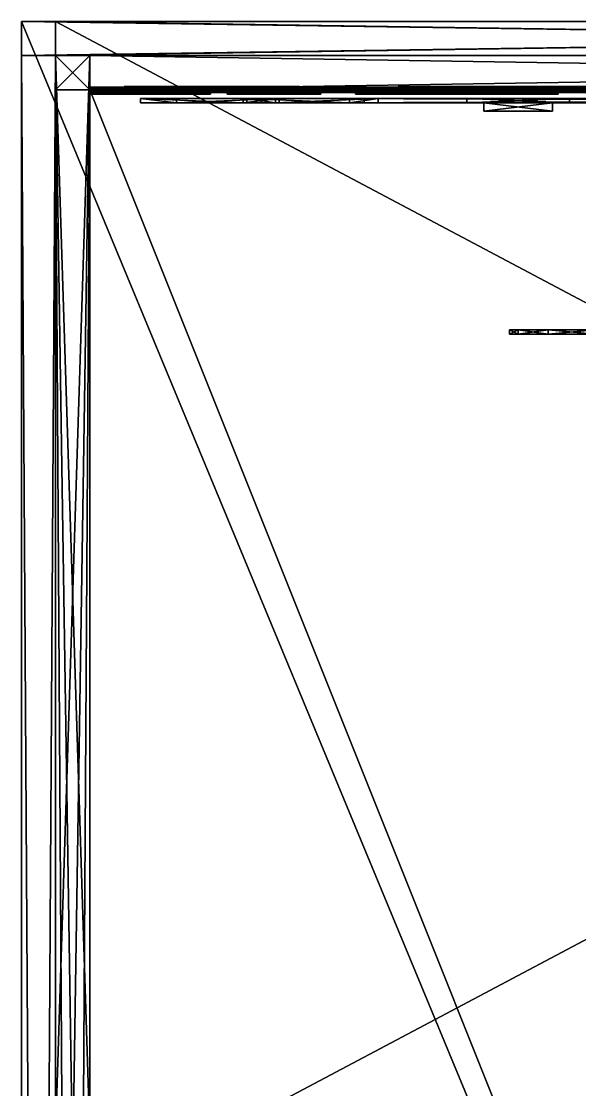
# Model space of a CAD drawing. Extents: x -648 to 272, y -784 to 528.
# Drawn here: x -272 to -141.7, y 278.6 to 528 of the extents above; entities that cross this region are included whole.
import ezdxf

# ---------------------------------------------------------------- set-up
doc = ezdxf.new("R2010")
doc.units = 0

msp = doc.modelspace()

# ---------------------------------------------------------------- meshes
at = {"layer": 'OBJECT000', "color": 50}
mesh = msp.add_polyface(dxfattribs=at)
corners = [(256, 520, 384), (256, 520, 256), (256, 512, 256), (256, 512, 384), (-256, 512, 384), (-256, 512, 256), (-256, 520, 256), (-256, 520, 384)]
mesh.append_faces([[corners[k] for k in face] for face in [(1, 3, 0), (5, 7, 4), (6, 0, 7), (2, 4, 3), (5, 1, 6), (7, 3, 4)]], dxfattribs={"vtx0": -1})
mesh.append_faces([[corners[k] for k in face] for face in [(1, 2, 3), (5, 6, 7), (6, 1, 0), (2, 5, 4), (5, 2, 1), (7, 0, 3)]], dxfattribs={"vtx2": -1})
at = {"layer": 'OBJECT001', "color": 50}
mesh = msp.add_polyface(dxfattribs=at)
corners = [(-256, -768, 376), (-256, 512, 376), (-256, 512, 384), (-256, -768, 384), (256, 512, 376), (256, -768, 376), (256, -768, 384), (256, 512, 384)]
mesh.append_faces([[corners[k] for k in face] for face in [(1, 3, 0), (5, 7, 4), (2, 6, 3), (0, 4, 1), (5, 3, 6), (1, 7, 2)]], dxfattribs={"vtx0": -1})
mesh.append_faces([[corners[k] for k in face] for face in [(1, 2, 3), (5, 6, 7), (2, 7, 6), (0, 5, 4), (5, 0, 3), (1, 4, 7)]], dxfattribs={"vtx2": -1})
at = {"layer": 'OBJECT007', "color": 50}
mesh = msp.add_polyface(dxfattribs=at)
corners = [(-256, 0), (-264, 0), (-264, 0, 8), (-256, 0, 8), (-264, 520), (-256, 520), (-256, 520, 8), (-264, 520, 8)]
mesh.append_faces([[corners[k] for k in face] for face in [(1, 3, 0), (5, 7, 4), (4, 0, 5), (2, 6, 3), (1, 7, 2), (5, 3, 6)]], dxfattribs={"vtx0": -1})
mesh.append_faces([[corners[k] for k in face] for face in [(1, 2, 3), (5, 6, 7), (4, 1, 0), (2, 7, 6), (1, 4, 7), (5, 0, 3)]], dxfattribs={"vtx2": -1})
at = {"layer": 'OBJECT026', "color": 50}
mesh = msp.add_polyface(dxfattribs=at)
corners = [(-264, 512, 256), (-264, 512, 128), (-264, 520, 128), (-264, 520, 256), (-256, 520, 256), (-256, 520, 128), (-256, 512, 128), (-256, 512, 256)]
mesh.append_faces([[corners[k] for k in face] for face in [(1, 3, 0), (5, 7, 4), (6, 0, 7), (2, 4, 3), (1, 5, 2), (3, 7, 0)]], dxfattribs={"vtx0": -1})
mesh.append_faces([[corners[k] for k in face] for face in [(1, 2, 3), (5, 6, 7), (6, 1, 0), (2, 5, 4), (1, 6, 5), (3, 4, 7)]], dxfattribs={"vtx2": -1})
at = {"layer": 'OBJECT029', "color": 50}
mesh = msp.add_polyface(dxfattribs=at)
corners = [(-272, -776, 384), (-272, -776, 128), (-272, 520, 128), (-272, 520, 384), (-264, 520, 384), (-264, 520, 128), (-264, -776, 128), (-264, -776, 384)]
mesh.append_faces([[corners[k] for k in face] for face in [(1, 3, 0), (5, 7, 4), (6, 0, 7), (2, 4, 3), (1, 5, 2), (3, 7, 0)]], dxfattribs={"vtx0": -1})
mesh.append_faces([[corners[k] for k in face] for face in [(1, 2, 3), (5, 6, 7), (6, 1, 0), (2, 5, 4), (1, 6, 5), (3, 4, 7)]], dxfattribs={"vtx2": -1})
at = {"layer": 'OBJECT030', "color": 50}
mesh = msp.add_polyface(dxfattribs=at)
corners = [(-264, 248), (-264, 248, -8), (-264, 528, -8), (-264, 528), (264, 528), (264, 528, -8), (264, 248, -8), (264, 248)]
mesh.append_faces([[corners[k] for k in face] for face in [(1, 3, 0), (5, 7, 4), (6, 0, 7), (2, 4, 3), (1, 5, 2), (3, 7, 0)]], dxfattribs={"vtx0": -1})
mesh.append_faces([[corners[k] for k in face] for face in [(1, 2, 3), (5, 6, 7), (6, 1, 0), (2, 5, 4), (1, 6, 5), (3, 4, 7)]], dxfattribs={"vtx2": -1})
at = {"layer": 'OBJECT034', "color": 50}
mesh = msp.add_polyface(dxfattribs=at)
corners = [(-264, 268, 128), (-264, 268, 8), (-264, 520, 8), (-264, 520, 128), (-256, 520, 128), (-256, 520, 8), (-256, 268, 8), (-256, 268, 128)]
mesh.append_faces([[corners[k] for k in face] for face in [(1, 3, 0), (5, 7, 4), (6, 0, 7), (2, 4, 3), (1, 5, 2), (3, 7, 0)]], dxfattribs={"vtx0": -1})
mesh.append_faces([[corners[k] for k in face] for face in [(1, 2, 3), (5, 6, 7), (6, 1, 0), (2, 5, 4), (1, 6, 5), (3, 4, 7)]], dxfattribs={"vtx2": -1})
at = {"layer": 'OBJECT036', "color": 50}
mesh = msp.add_polyface(dxfattribs=at)
corners = [(-264, 520, 256), (-264, 520), (-264, 528), (-264, 528, 256), (264, 528, 256), (264, 528), (264, 520), (264, 520, 256)]
mesh.append_faces([[corners[k] for k in face] for face in [(1, 3, 0), (5, 7, 4), (6, 0, 7), (2, 4, 3), (1, 5, 2), (3, 7, 0)]], dxfattribs={"vtx0": -1})
mesh.append_faces([[corners[k] for k in face] for face in [(1, 2, 3), (5, 6, 7), (6, 1, 0), (2, 5, 4), (1, 6, 5), (3, 4, 7)]], dxfattribs={"vtx2": -1})
at = {"layer": 'OBJECT046', "color": 50}
mesh = msp.add_polyface(dxfattribs=at)
corners = [(-272, 520, 384), (-272, 520, 256), (-272, 528, 256), (-272, 528, 384), (272, 528, 384), (272, 528, 256), (272, 520, 256), (272, 520, 384)]
mesh.append_faces([[corners[k] for k in face] for face in [(1, 3, 0), (5, 7, 4), (6, 0, 7), (2, 4, 3), (1, 5, 2), (3, 7, 0)]], dxfattribs={"vtx0": -1})
mesh.append_faces([[corners[k] for k in face] for face in [(1, 2, 3), (5, 6, 7), (6, 1, 0), (2, 5, 4), (1, 6, 5), (3, 4, 7)]], dxfattribs={"vtx2": -1})
at = {"layer": 'OBJECT048', "color": 50}
mesh = msp.add_polyface(dxfattribs=at)
corners = [(-272, 528, 384), (-272, -784, 384), (272, -784, 384), (272, 528, 384), (-272, -784, 392), (-272, 528, 392), (272, 528, 392), (272, -784, 392)]
mesh.append_faces([[corners[k] for k in face] for face in [(1, 3, 0), (5, 7, 4), (0, 4, 1), (2, 6, 3), (1, 7, 2), (3, 5, 0)]], dxfattribs={"vtx0": -1})
mesh.append_faces([[corners[k] for k in face] for face in [(1, 2, 3), (5, 6, 7), (0, 5, 4), (2, 7, 6), (1, 4, 7), (3, 6, 5)]], dxfattribs={"vtx2": -1})
at = {"layer": 'OBJECT050', "color": 50}
mesh = msp.add_polyface(dxfattribs=at)
corners = [(-264, -768, 384), (-264, -768, 128), (-264, 512, 128), (-264, 512, 384), (-256, 512, 384), (-256, 512, 128), (-256, -768, 128), (-256, -768, 384)]
mesh.append_faces([[corners[k] for k in face] for face in [(1, 3, 0), (5, 7, 4), (6, 0, 7), (2, 4, 3), (1, 5, 2), (3, 7, 0)]], dxfattribs={"vtx0": -1})
mesh.append_faces([[corners[k] for k in face] for face in [(1, 2, 3), (5, 6, 7), (6, 1, 0), (2, 5, 4), (1, 6, 5), (3, 4, 7)]], dxfattribs={"vtx2": -1})
at = {"layer": 'OBJECT141', "color": 50}
mesh = msp.add_polyface(dxfattribs=at)
corners = [(-126.015419, 455, 64), (-114, 455, 62), (-103.031265, 455, 55.03878), (-96, 455, 43.953159), (-94, 455, 32), (-96, 455, 20), (-103, 455, 9), (-114, 455, 2), (-126, 455), (-138, 455, 2), (-149, 455, 9), (-156, 455, 20), (-158, 455, 32), (-156, 455, 44), (-149, 455, 55), (-138, 455, 62), (-138, 456, 2), (-126, 456), (-114, 456, 2), (-103, 456, 9), (-96, 456, 20), (-94, 456, 32), (-96, 456, 44), (-103, 456, 55.023438), (-114, 456, 62), (-126, 456, 64), (-138, 456, 62), (-149, 456, 55), (-156, 456, 44), (-158, 456, 32), (-156, 456, 20), (-149, 456, 9)]
mesh.append_faces([[corners[k] for k in face] for face in [(1, 15, 0), (17, 31, 16), (0, 24, 1), (1, 23, 2), (22, 2, 23), (21, 3, 22), (20, 4, 21), (19, 5, 20), (18, 6, 19), (17, 7, 18), (16, 8, 17), (31, 9, 16), (10, 30, 11), (11, 29, 12), (13, 27, 14), (12, 28, 13), (14, 26, 15), (15, 25, 0)]], dxfattribs={"vtx0": -1})
mesh.append_faces([[corners[k] for k in face] for face in [(1, 3, 4), (1, 4, 5), (1, 5, 6), (1, 6, 7), (1, 7, 8), (1, 8, 9), (1, 9, 10), (1, 10, 11), (1, 11, 12), (1, 12, 13), (1, 13, 14), (1, 14, 15), (17, 19, 20), (17, 20, 21), (17, 21, 22), (17, 22, 23), (17, 23, 24), (17, 24, 25), (17, 25, 26), (17, 26, 27), (17, 27, 28), (17, 28, 29), (17, 29, 30), (17, 30, 31)]], dxfattribs={"vtx0": -1, "vtx2": -1})
mesh.append_faces([[corners[k] for k in face] for face in [(1, 2, 3), (17, 18, 19), (0, 25, 24), (1, 24, 23), (22, 3, 2), (21, 4, 3), (20, 5, 4), (19, 6, 5), (18, 7, 6), (17, 8, 7), (16, 9, 8), (31, 10, 9), (10, 31, 30), (11, 30, 29), (13, 28, 27), (12, 29, 28), (14, 27, 26), (15, 26, 25)]], dxfattribs={"vtx2": -1})
at = {"layer": 'OBJECT312', "color": 50}
mesh = msp.add_polyface(dxfattribs=at)
corners = [(216, 509, 200), (-192, 509, 200), (-192, 509, 224), (216, 509, 224), (-192, 510, 200), (216, 510, 200), (216, 510, 224), (-192, 510, 224)]
mesh.append_faces([[corners[k] for k in face] for face in [(1, 3, 0), (5, 7, 4), (4, 0, 5), (2, 6, 3), (1, 7, 2), (5, 3, 6)]], dxfattribs={"vtx0": -1})
mesh.append_faces([[corners[k] for k in face] for face in [(1, 2, 3), (5, 6, 7), (4, 1, 0), (2, 7, 6), (1, 4, 7), (5, 0, 3)]], dxfattribs={"vtx2": -1})
at = {"layer": 'OBJECT313', "color": 50}
mesh = msp.add_polyface(dxfattribs=at)
corners = [(-219.343262, 509, 223.523438), (-212.642212, 509, 31.640625), (-212.64209, 510, 31.644531), (-219.342926, 510, 223.522995), (-195.35791, 510, 224.359375), (-188.656982, 510, 32.480469), (-188.657104, 509, 32.484375), (-195.357864, 509, 224.360001)]
mesh.append_faces([[corners[k] for k in face] for face in [(1, 3, 0), (5, 7, 4), (6, 0, 7), (2, 4, 3), (1, 5, 2), (3, 7, 0)]], dxfattribs={"vtx0": -1})
mesh.append_faces([[corners[k] for k in face] for face in [(1, 2, 3), (5, 6, 7), (6, 1, 0), (2, 5, 4), (1, 6, 5), (3, 4, 7)]], dxfattribs={"vtx2": -1})
at = {"layer": 'OBJECT314', "color": 50}
mesh = msp.add_polyface(dxfattribs=at)
corners = [(-192, 509, 56), (-192, 509, 32), (-192, 510, 32), (-192, 510, 56), (216, 510, 56), (216, 510, 32), (216, 509, 32), (216, 509, 56)]
mesh.append_faces([[corners[k] for k in face] for face in [(1, 3, 0), (5, 7, 4), (6, 0, 7), (2, 4, 3), (1, 5, 2), (3, 7, 0)]], dxfattribs={"vtx0": -1})
mesh.append_faces([[corners[k] for k in face] for face in [(1, 2, 3), (5, 6, 7), (6, 1, 0), (2, 5, 4), (1, 6, 5), (3, 4, 7)]], dxfattribs={"vtx2": -1})
at = {"layer": 'OBJECT316', "color": 50}
mesh = msp.add_polyface(dxfattribs=at)
corners = [(-216, 509, 248), (-216, 509, 224), (-216, 510, 224), (-216, 510, 248), (216, 510, 248), (216, 510, 224), (216, 509, 224), (216, 509, 248)]
mesh.append_faces([[corners[k] for k in face] for face in [(1, 3, 0), (5, 7, 4), (6, 0, 7), (2, 4, 3), (1, 5, 2), (3, 7, 0)]], dxfattribs={"vtx0": -1})
mesh.append_faces([[corners[k] for k in face] for face in [(1, 2, 3), (5, 6, 7), (6, 1, 0), (2, 5, 4), (1, 6, 5), (3, 4, 7)]], dxfattribs={"vtx2": -1})
at = {"layer": 'OBJECT318', "color": 50}
mesh = msp.add_polyface(dxfattribs=at)
corners = [(-216, 509, 32), (-216, 509, 8), (-216, 510, 8), (-216, 510, 32), (216, 510, 32), (216, 510, 8), (216, 509, 8), (216, 509, 32)]
mesh.append_faces([[corners[k] for k in face] for face in [(1, 3, 0), (5, 7, 4), (6, 0, 7), (2, 4, 3), (1, 5, 2), (3, 7, 0)]], dxfattribs={"vtx0": -1})
mesh.append_faces([[corners[k] for k in face] for face in [(1, 2, 3), (5, 6, 7), (6, 1, 0), (2, 5, 4), (1, 6, 5), (3, 4, 7)]], dxfattribs={"vtx2": -1})
at = {"layer": 'OBJECT319', "color": 50}
mesh = msp.add_polyface(dxfattribs=at)
corners = [(-244.180908, 509, 247.507813), (-235.804932, 509, 7.65625), (-235.804932, 510, 7.65625), (-244.180878, 510, 247.507996), (-220.195068, 510, 248.347656), (-211.819092, 510, 8.492188), (-211.81897, 509, 8.492188), (-220.194962, 509, 248.345993)]
mesh.append_faces([[corners[k] for k in face] for face in [(1, 3, 0), (5, 7, 4), (6, 0, 7), (2, 4, 3), (1, 5, 2), (3, 7, 0)]], dxfattribs={"vtx0": -1})
mesh.append_faces([[corners[k] for k in face] for face in [(1, 2, 3), (5, 6, 7), (6, 1, 0), (2, 5, 4), (1, 6, 5), (3, 4, 7)]], dxfattribs={"vtx2": -1})
at = {"layer": 'OBJECT541', "color": 50}
mesh = msp.add_polyface(dxfattribs=at)
corners = [(-256, 512.398438, 116), (-256, 511.398438, 116), (-16, 511.402344, 116), (-16, 512.400024, 116), (-256, 511.402344, 140), (-256, 512.400024, 140), (-16, 512.398438, 140), (-16, 511.398438, 140)]
mesh.append_faces([[corners[k] for k in face] for face in [(1, 3, 0), (5, 7, 4), (0, 4, 1), (2, 6, 3), (1, 7, 2), (3, 5, 0)]], dxfattribs={"vtx0": -1})
mesh.append_faces([[corners[k] for k in face] for face in [(1, 2, 3), (5, 6, 7), (0, 5, 4), (2, 7, 6), (1, 4, 7), (3, 6, 5)]], dxfattribs={"vtx2": -1})
at = {"layer": 'OBJECT544', "color": 50}
mesh = msp.add_polyface(dxfattribs=at)
corners = [(-232, 511, 116), (-256, 511, 116), (-256, 511, 140), (-232, 511, 140), (-256, 512, 116), (-232, 512, 116), (-232, 512, 140), (-256, 512, 140)]
mesh.append_faces([[corners[k] for k in face] for face in [(1, 3, 0), (5, 7, 4), (4, 0, 5), (2, 6, 3), (1, 7, 2), (5, 3, 6)]], dxfattribs={"vtx0": -1})
mesh.append_faces([[corners[k] for k in face] for face in [(1, 2, 3), (5, 6, 7), (4, 1, 0), (2, 7, 6), (1, 4, 7), (5, 0, 3)]], dxfattribs={"vtx2": -1})
at = {"layer": 'OBJECT545', "color": 50}
mesh = msp.add_polyface(dxfattribs=at)
corners = [(-194, 511, 140), (-194, 511, 116), (-194, 512, 116), (-194, 512, 140), (-170, 512, 140), (-170, 512, 116), (-170, 511, 116), (-170, 511, 140)]
mesh.append_faces([[corners[k] for k in face] for face in [(1, 3, 0), (5, 7, 4), (6, 0, 7), (2, 4, 3), (1, 5, 2), (3, 7, 0)]], dxfattribs={"vtx0": -1})
mesh.append_faces([[corners[k] for k in face] for face in [(1, 2, 3), (5, 6, 7), (6, 1, 0), (2, 5, 4), (1, 6, 5), (3, 4, 7)]], dxfattribs={"vtx2": -1})
at = {"layer": 'OBJECT560', "color": 50}
mesh = msp.add_polyface(dxfattribs=at)
corners = [(-16, 511.600006, 132.617188), (-229.707031, 511.600006, 256), (-213.706009, 511.600006, 256), (-16, 511.600006, 141.857574), (-16, 512.599976, 141.857422), (-213.707031, 512.599976, 256), (-229.707031, 512.599976, 256), (-16, 512.599976, 132.615662)]
mesh.append_faces([[corners[k] for k in face] for face in [(1, 3, 0), (5, 7, 4), (1, 5, 2), (6, 0, 7), (2, 4, 3), (7, 3, 4)]], dxfattribs={"vtx0": -1})
mesh.append_faces([[corners[k] for k in face] for face in [(1, 2, 3), (5, 6, 7), (1, 6, 5), (6, 1, 0), (2, 5, 4), (7, 0, 3)]], dxfattribs={"vtx2": -1})
at = {"layer": 'OBJECT561', "color": 50}
mesh = msp.add_polyface(dxfattribs=at)
corners = [(-256, 511.603516, 200.734375), (-256, 511.603516, 192.457031), (-256, 512.600769, 192.453125), (-256, 512.600769, 200.731995), (-16, 512.600769, 136.429688), (-16, 512.600769, 128.148438), (-16, 511.603516, 128.144531), (-16, 511.603516, 136.428986)]
mesh.append_faces([[corners[k] for k in face] for face in [(1, 3, 0), (5, 7, 4), (6, 0, 7), (2, 4, 3), (1, 5, 2), (3, 7, 0)]], dxfattribs={"vtx0": -1})
mesh.append_faces([[corners[k] for k in face] for face in [(1, 2, 3), (5, 6, 7), (6, 1, 0), (2, 5, 4), (1, 6, 5), (3, 4, 7)]], dxfattribs={"vtx2": -1})
at = {"layer": 'OBJECT562', "color": 50}
mesh = msp.add_polyface(dxfattribs=at)
corners = [(-16, 512.600769, 123.382813), (-16, 512.600769, 114.144531), (-16, 511.603516, 114.14183), (-16, 511.603516, 123.380119), (-213.695007, 511.600006), (-229.698013, 511.600006), (-229.703125, 512.599976), (-213.695313, 512.599976)]
mesh.append_faces([[corners[k] for k in face] for face in [(1, 3, 0), (2, 5, 3), (7, 0, 6), (4, 6, 5), (2, 7, 4), (0, 5, 6)]], dxfattribs={"vtx0": -1})
mesh.append_faces([[corners[k] for k in face] for face in [(1, 2, 3), (2, 4, 5), (7, 1, 0), (4, 7, 6), (2, 1, 7), (0, 3, 5)]], dxfattribs={"vtx2": -1})
at = {"layer": 'OBJECT563', "color": 50}
mesh = msp.add_polyface(dxfattribs=at)
corners = [(-256, 512.600098, 55.268948), (-256, 511.600098, 55.265049), (-16, 511.597656, 119.570877), (-16, 512.599976, 119.574783), (-256, 511.601563, 63.546875), (-256, 512.599976, 63.546875), (-16, 512.600098, 127.853477), (-16, 511.600098, 127.853477)]
mesh.append_faces([[corners[k] for k in face] for face in [(1, 3, 0), (5, 7, 4), (0, 4, 1), (2, 6, 3), (1, 7, 2), (3, 5, 0)]], dxfattribs={"vtx0": -1})
mesh.append_faces([[corners[k] for k in face] for face in [(1, 2, 3), (5, 6, 7), (0, 5, 4), (2, 7, 6), (1, 4, 7), (3, 6, 5)]], dxfattribs={"vtx2": -1})
at = {"layer": 'OBJECT604', "color": 50}
mesh = msp.add_polyface(dxfattribs=at)
corners = [(-160.544861, 512, 229.930252), (-160.546661, 511, 229.93013), (-168.544815, 511, 216.075928), (-168.543884, 512, 216.074539), (-154.68631, 512, 208.075333), (-154.685944, 511, 208.075974), (-146.69014, 511, 221.926407), (-146.689636, 512, 221.927277)]
mesh.append_faces([[corners[k] for k in face] for face in [(1, 3, 0), (5, 7, 4), (0, 6, 1), (2, 4, 3), (5, 1, 6), (3, 7, 0)]], dxfattribs={"vtx0": -1})
mesh.append_faces([[corners[k] for k in face] for face in [(1, 2, 3), (5, 6, 7), (0, 7, 6), (2, 5, 4), (5, 2, 1), (3, 4, 7)]], dxfattribs={"vtx2": -1})
at = {"layer": 'OBJECT606', "color": 50}
mesh = msp.add_polyface(dxfattribs=at)
corners = [(-166, 511, 180.753906), (-170.139053, 511, 165.308487), (-185.595703, 511, 169.449219), (-181.458008, 511, 184.894531), (-181.457031, 512, 184.894531), (-185.595139, 512, 169.448303), (-170.142578, 512, 165.3125), (-166, 512, 180.753906)]
mesh.append_faces([[corners[k] for k in face] for face in [(1, 3, 0), (5, 7, 4), (2, 4, 3), (6, 0, 7), (3, 7, 0), (5, 1, 6)]], dxfattribs={"vtx0": -1})
mesh.append_faces([[corners[k] for k in face] for face in [(1, 2, 3), (5, 6, 7), (2, 5, 4), (6, 1, 0), (3, 4, 7), (5, 2, 1)]], dxfattribs={"vtx2": -1})
at = {"layer": 'OBJECT609', "color": 50}
mesh = msp.add_polyface(dxfattribs=at)
corners = [(-170.147461, 511, 90.691406), (-166, 511, 75.238281), (-181.456055, 511, 71.097656), (-185.596603, 511, 86.553024), (-166, 512, 75.238281), (-170.146408, 512, 90.692993), (-185.597656, 512, 86.554688), (-181.456055, 512, 71.09375)]
mesh.append_faces([[corners[k] for k in face] for face in [(1, 3, 0), (5, 7, 4), (4, 0, 5), (2, 6, 3), (7, 1, 4), (3, 5, 0)]], dxfattribs={"vtx0": -1})
mesh.append_faces([[corners[k] for k in face] for face in [(1, 2, 3), (5, 6, 7), (4, 1, 0), (2, 7, 6), (7, 2, 1), (3, 6, 5)]], dxfattribs={"vtx2": -1})
at = {"layer": 'OBJECT611', "color": 50}
mesh = msp.add_polyface(dxfattribs=at)
corners = [(-154.695313, 511, 47.931641), (-168.545609, 511, 39.934662), (-168.546875, 512, 39.933594), (-154.691406, 512, 47.933594), (-160.541016, 511, 26.070313), (-146.695251, 511, 34.067574), (-146.695313, 512, 34.070313), (-160.546417, 512, 26.072762)]
mesh.append_faces([[corners[k] for k in face] for face in [(1, 3, 0), (1, 5, 4), (3, 7, 6), (0, 6, 5), (2, 4, 7), (7, 5, 6)]], dxfattribs={"vtx0": -1})
mesh.append_faces([[corners[k] for k in face] for face in [(1, 2, 3), (1, 0, 5), (3, 2, 7), (0, 3, 6), (2, 1, 4), (7, 4, 5)]], dxfattribs={"vtx2": -1})
at = {"layer": 'OBJECT613', "color": 50}
mesh = msp.add_polyface(dxfattribs=at)
corners = [(-202.11412, 512, 2.07455), (-202.1138, 511, 2.074085), (-210.112091, 511, 15.930536), (-210.111816, 512, 15.929967), (-215.967422, 511, -5.92901), (-215.968094, 512, -5.928745), (-223.969391, 512, 7.927795), (-223.969315, 511, 7.928564)]
mesh.append_faces([[corners[k] for k in face] for face in [(1, 3, 0), (5, 7, 4), (4, 0, 5), (2, 6, 3), (1, 7, 2), (5, 3, 6)]], dxfattribs={"vtx0": -1})
mesh.append_faces([[corners[k] for k in face] for face in [(1, 2, 3), (5, 6, 7), (4, 1, 0), (2, 7, 6), (1, 4, 7), (5, 0, 3)]], dxfattribs={"vtx2": -1})
at = {"layer": 'OBJECT615', "color": 50}
mesh = msp.add_polyface(dxfattribs=at)
corners = [(-231.961914, 511, 74.132813), (-227.819336, 511, 58.667969), (-243.273438, 511, 54.527344), (-247.413055, 511, 70), (-247.414063, 512, 69.988281), (-243.274414, 512, 54.527344), (-227.814453, 512, 58.667969), (-231.95726, 512, 74.131897)]
mesh.append_faces([[corners[k] for k in face] for face in [(1, 3, 0), (5, 7, 4), (6, 0, 7), (2, 4, 3), (5, 1, 6), (3, 7, 0)]], dxfattribs={"vtx0": -1})
mesh.append_faces([[corners[k] for k in face] for face in [(1, 2, 3), (5, 6, 7), (6, 1, 0), (2, 5, 4), (5, 2, 1), (3, 4, 7)]], dxfattribs={"vtx2": -1})
at = {"layer": 'OBJECT616', "color": 50}
mesh = msp.add_polyface(dxfattribs=at)
corners = [(-247.415955, 511, 186.014511), (-247.416962, 512, 186.014786), (-243.275482, 512, 201.462677), (-243.274506, 511, 201.462341), (-231.959961, 512, 181.871246), (-231.959961, 511, 181.871246), (-227.820969, 511, 197.321518), (-227.820953, 512, 197.321579)]
mesh.append_faces([[corners[k] for k in face] for face in [(1, 3, 0), (5, 7, 4), (2, 6, 3), (0, 4, 1), (5, 3, 6), (1, 7, 2)]], dxfattribs={"vtx0": -1})
mesh.append_faces([[corners[k] for k in face] for face in [(1, 2, 3), (5, 6, 7), (2, 7, 6), (0, 5, 4), (5, 0, 3), (1, 4, 7)]], dxfattribs={"vtx2": -1})
at = {"layer": 'OBJECT618', "color": 50}
mesh = msp.add_polyface(dxfattribs=at)
corners = [(-202.115234, 511, 253.925781), (-210.113281, 511, 240.073166), (-223.96875, 511, 248.070313), (-215.964844, 511, 261.933594), (-215.966797, 512, 261.929688), (-223.968292, 512, 248.071304), (-210.113281, 512, 240.074219), (-202.113281, 512, 253.929688)]
mesh.append_faces([[corners[k] for k in face] for face in [(1, 3, 0), (5, 7, 4), (2, 4, 3), (6, 0, 7), (3, 7, 0), (5, 1, 6)]], dxfattribs={"vtx0": -1})
mesh.append_faces([[corners[k] for k in face] for face in [(1, 2, 3), (5, 6, 7), (2, 5, 4), (6, 1, 0), (3, 4, 7), (5, 2, 1)]], dxfattribs={"vtx2": -1})
at = {"layer": 'OBJECT679', "color": 50}
mesh = msp.add_polyface(dxfattribs=at)
corners = [(-131.641022, 511.799927, 256), (-128, 511.799927, 256), (-127, 511.799927, 255), (-150, 511.799927, 228), (-153, 511.799927, 230), (-150, 512.799988, 228), (-127, 512.799988, 255), (-128, 512.799988, 256), (-131.641022, 512.799988, 256), (-153, 512.799988, 230)]
mesh.append_faces([[corners[k] for k in face] for face in [(1, 4, 0), (6, 9, 5), (0, 7, 1), (5, 2, 6), (9, 3, 5), (6, 1, 7), (4, 8, 0)]], dxfattribs={"vtx0": -1})
mesh.append_faces([[corners[k] for k in face] for face in [(1, 3, 4), (6, 8, 9)]], dxfattribs={"vtx0": -1, "vtx2": -1})
mesh.append_faces([[corners[k] for k in face] for face in [(1, 2, 3), (6, 7, 8), (0, 8, 7), (5, 3, 2), (9, 4, 3), (6, 2, 1), (4, 9, 8)]], dxfattribs={"vtx2": -1})
at = {"layer": 'OBJECT680', "color": 50}
mesh = msp.add_polyface(dxfattribs=at)
corners = [(-153, 511.800781, 230), (-153, 512.799988, 230), (-150, 512.800049, 228), (-150, 511.800049, 228), (-170, 512.800049, 198), (-170, 511.800049, 198), (-166, 511.800781, 197), (-166, 512.799988, 197)]
mesh.append_faces([[corners[k] for k in face] for face in [(1, 3, 0), (1, 5, 4), (3, 7, 6), (0, 6, 5), (2, 4, 7), (5, 7, 4)]], dxfattribs={"vtx0": -1})
mesh.append_faces([[corners[k] for k in face] for face in [(1, 2, 3), (1, 0, 5), (3, 2, 7), (0, 3, 6), (2, 1, 4), (5, 6, 7)]], dxfattribs={"vtx2": -1})
at = {"layer": 'OBJECT681', "color": 50}
mesh = msp.add_polyface(dxfattribs=at)
corners = [(-177, 511.799988, 163), (-180, 511.799988, 164), (-170, 511.799988, 198), (-166, 511.799988, 197), (-180, 512.799988, 164), (-177, 512.799988, 163), (-166, 512.799988, 197), (-170, 512.799988, 198)]
mesh.append_faces([[corners[k] for k in face] for face in [(1, 3, 0), (5, 7, 4), (4, 0, 5), (2, 6, 3), (1, 7, 2), (5, 3, 6)]], dxfattribs={"vtx0": -1})
mesh.append_faces([[corners[k] for k in face] for face in [(1, 2, 3), (5, 6, 7), (4, 1, 0), (2, 7, 6), (1, 4, 7), (5, 0, 3)]], dxfattribs={"vtx2": -1})
at = {"layer": 'OBJECT682', "color": 50}
mesh = msp.add_polyface(dxfattribs=at)
corners = [(-180, 511.799988, 128), (-183.988281, 511.799988, 128), (-179.98941, 511.799988, 164), (-177, 511.799988, 163), (-180, 512.799988, 164), (-184, 512.799988, 128), (-180, 512.799988, 128), (-177, 512.799988, 163)]
mesh.append_faces([[corners[k] for k in face] for face in [(1, 3, 0), (5, 7, 4), (5, 0, 6), (1, 4, 2), (2, 7, 3), (6, 3, 7)]], dxfattribs={"vtx0": -1})
mesh.append_faces([[corners[k] for k in face] for face in [(1, 2, 3), (5, 6, 7), (5, 1, 0), (1, 5, 4), (2, 4, 7), (6, 0, 3)]], dxfattribs={"vtx2": -1})
at = {"layer": 'OBJECT683', "color": 50}
mesh = msp.add_polyface(dxfattribs=at)
corners = [(-184, 511.799988, 128), (-180, 511.799988, 128), (-177, 511.799988, 93), (-180, 511.799988, 92), (-180, 512.799988, 92), (-177, 512.799988, 93), (-180, 512.799988, 128), (-184, 512.799988, 128)]
mesh.append_faces([[corners[k] for k in face] for face in [(1, 3, 0), (5, 7, 4), (0, 6, 1), (4, 2, 5), (5, 1, 6), (3, 7, 0)]], dxfattribs={"vtx0": -1})
mesh.append_faces([[corners[k] for k in face] for face in [(1, 2, 3), (5, 6, 7), (0, 7, 6), (4, 3, 2), (5, 2, 1), (3, 4, 7)]], dxfattribs={"vtx2": -1})
at = {"layer": 'OBJECT684', "color": 50}
mesh = msp.add_polyface(dxfattribs=at)
corners = [(-166, 511.799988, 59), (-170, 511.799988, 58), (-180, 511.799988, 92), (-177, 511.799988, 93), (-170, 512.799988, 58), (-166, 512.799988, 59), (-177, 512.799988, 93), (-180, 512.799988, 92)]
mesh.append_faces([[corners[k] for k in face] for face in [(1, 3, 0), (5, 7, 4), (4, 0, 5), (2, 6, 3), (1, 7, 2), (5, 3, 6)]], dxfattribs={"vtx0": -1})
mesh.append_faces([[corners[k] for k in face] for face in [(1, 2, 3), (5, 6, 7), (4, 1, 0), (2, 7, 6), (1, 4, 7), (5, 0, 3)]], dxfattribs={"vtx2": -1})
at = {"layer": 'OBJECT685', "color": 50}
mesh = msp.add_polyface(dxfattribs=at)
corners = [(-153, 512.800781, 26), (-153, 511.800781, 26), (-150, 511.800049, 28), (-150, 512.799988, 28), (-170, 511.800049, 58), (-170, 512.799988, 58), (-166, 512.800781, 59), (-166, 511.800781, 59)]
mesh.append_faces([[corners[k] for k in face] for face in [(1, 3, 0), (5, 7, 4), (0, 4, 1), (2, 6, 3), (1, 7, 2), (3, 5, 0)]], dxfattribs={"vtx0": -1})
mesh.append_faces([[corners[k] for k in face] for face in [(1, 2, 3), (5, 6, 7), (0, 5, 4), (2, 7, 6), (1, 4, 7), (3, 6, 5)]], dxfattribs={"vtx2": -1})
at = {"layer": 'OBJECT686', "color": 50}
mesh = msp.add_polyface(dxfattribs=at)
corners = [(-127, 511.799988, 1), (-128, 511.799988), (-131.636719, 511.799988), (-153, 511.799988, 26), (-150, 511.799988, 28), (-153, 512.799988, 26), (-131.644531, 512.799988), (-128, 512.799988), (-127, 512.799988, 1), (-150, 512.799988, 28)]
mesh.append_faces([[corners[k] for k in face] for face in [(1, 4, 0), (6, 9, 5), (6, 1, 7), (2, 5, 3), (7, 0, 8), (3, 9, 4), (8, 4, 9)]], dxfattribs={"vtx0": -1})
mesh.append_faces([[corners[k] for k in face] for face in [(1, 3, 4), (6, 8, 9)]], dxfattribs={"vtx0": -1, "vtx2": -1})
mesh.append_faces([[corners[k] for k in face] for face in [(1, 2, 3), (6, 7, 8), (6, 2, 1), (2, 6, 5), (7, 1, 0), (3, 5, 9), (8, 0, 4)]], dxfattribs={"vtx2": -1})
at = {"layer": 'OBJECT696', "color": 50}
mesh = msp.add_polyface(dxfattribs=at)
corners = [(-211.355286, 511.800049, 256), (-211.357285, 512.799988, 256), (-207.089996, 512.800781, 256), (-207.089996, 511.800781, 256), (-229, 511.800049, 223), (-229, 512.799988, 223), (-225, 511.800049, 221), (-225, 512.799988, 221)]
mesh.append_faces([[corners[k] for k in face] for face in [(1, 3, 0), (5, 0, 4), (4, 7, 5), (6, 2, 7), (4, 3, 6), (1, 7, 2)]], dxfattribs={"vtx0": -1})
mesh.append_faces([[corners[k] for k in face] for face in [(1, 2, 3), (5, 1, 0), (4, 6, 7), (6, 3, 2), (4, 0, 3), (1, 5, 7)]], dxfattribs={"vtx2": -1})
at = {"layer": 'OBJECT697', "color": 50}
mesh = msp.add_polyface(dxfattribs=at)
corners = [(-239, 511.799988, 176), (-243, 511.799988, 176), (-229, 511.799988, 223), (-225, 511.799988, 221), (-229, 512.799866, 223), (-243, 512.799866, 176), (-239, 512.799866, 176), (-225, 512.799866, 221)]
mesh.append_faces([[corners[k] for k in face] for face in [(1, 3, 0), (5, 7, 4), (5, 0, 6), (1, 4, 2), (2, 7, 3), (6, 3, 7)]], dxfattribs={"vtx0": -1})
mesh.append_faces([[corners[k] for k in face] for face in [(1, 2, 3), (5, 6, 7), (5, 1, 0), (1, 5, 4), (2, 4, 7), (6, 0, 3)]], dxfattribs={"vtx2": -1})
at = {"layer": 'OBJECT698', "color": 50}
mesh = msp.add_polyface(dxfattribs=at)
corners = [(-244, 511.799988, 128), (-248, 511.799988, 128), (-243, 511.799988, 176), (-239, 511.799988, 176), (-248, 512.799988, 128), (-244, 512.799988, 128), (-239, 512.799988, 176), (-243, 512.799988, 176)]
mesh.append_faces([[corners[k] for k in face] for face in [(1, 3, 0), (5, 7, 4), (4, 0, 5), (2, 6, 3), (1, 7, 2), (5, 3, 6)]], dxfattribs={"vtx0": -1})
mesh.append_faces([[corners[k] for k in face] for face in [(1, 2, 3), (5, 6, 7), (4, 1, 0), (2, 7, 6), (1, 4, 7), (5, 0, 3)]], dxfattribs={"vtx2": -1})
at = {"layer": 'OBJECT699', "color": 50}
mesh = msp.add_polyface(dxfattribs=at)
corners = [(-239, 511.799988, 80), (-243, 511.799988, 80), (-248, 511.799988, 128), (-244, 511.799988, 128), (-243, 512.799988, 80), (-239, 512.799988, 80), (-244, 512.799988, 128), (-248, 512.799988, 128)]
mesh.append_faces([[corners[k] for k in face] for face in [(1, 3, 0), (5, 7, 4), (4, 0, 5), (2, 6, 3), (1, 7, 2), (5, 3, 6)]], dxfattribs={"vtx0": -1})
mesh.append_faces([[corners[k] for k in face] for face in [(1, 2, 3), (5, 6, 7), (4, 1, 0), (2, 7, 6), (1, 4, 7), (5, 0, 3)]], dxfattribs={"vtx2": -1})
at = {"layer": 'OBJECT700', "color": 50}
mesh = msp.add_polyface(dxfattribs=at)
corners = [(-243, 511.799988, 80), (-239, 511.799988, 80), (-225, 511.799988, 35), (-229, 511.799988, 33), (-229, 512.799988, 33), (-225, 512.799988, 35), (-239, 512.799988, 80), (-243, 512.799988, 80)]
mesh.append_faces([[corners[k] for k in face] for face in [(1, 3, 0), (5, 7, 4), (0, 6, 1), (4, 2, 5), (5, 1, 6), (3, 7, 0)]], dxfattribs={"vtx0": -1})
mesh.append_faces([[corners[k] for k in face] for face in [(1, 2, 3), (5, 6, 7), (0, 7, 6), (4, 3, 2), (5, 2, 1), (3, 4, 7)]], dxfattribs={"vtx2": -1})
at = {"layer": 'OBJECT701', "color": 50}
mesh = msp.add_polyface(dxfattribs=at)
corners = [(-229, 512.800781, 33), (-225, 512.800781, 35), (-225, 511.800781, 35), (-229, 511.800781, 33), (-207.095703, 511.796875), (-207.09407, 512.799988), (-211.348892, 511.799988), (-211.350006, 512.799988)]
mesh.append_faces([[corners[k] for k in face] for face in [(1, 3, 0), (2, 5, 4), (2, 6, 3), (1, 7, 5), (4, 7, 6), (3, 7, 0)]], dxfattribs={"vtx0": -1})
mesh.append_faces([[corners[k] for k in face] for face in [(1, 2, 3), (2, 1, 5), (2, 4, 6), (1, 0, 7), (4, 5, 7), (3, 6, 7)]], dxfattribs={"vtx2": -1})
at = {"layer": 'OBJECT785', "color": 50}
mesh = msp.add_polyface(dxfattribs=at)
corners = [(-168, 509, 104), (-168, 509, 80), (-168, 510, 80), (-168, 510, 104), (-144, 510, 104), (-144, 510, 80), (-144, 509, 80), (-144, 509, 104)]
mesh.append_faces([[corners[k] for k in face] for face in [(1, 3, 0), (5, 7, 4), (6, 0, 7), (2, 4, 3), (1, 5, 2), (3, 7, 0)]], dxfattribs={"vtx0": -1})
mesh.append_faces([[corners[k] for k in face] for face in [(1, 2, 3), (5, 6, 7), (6, 1, 0), (2, 5, 4), (1, 6, 5), (3, 4, 7)]], dxfattribs={"vtx2": -1})
at = {"layer": 'OBJECT791', "color": 50}
mesh = msp.add_polyface(dxfattribs=at)
corners = [(-148, 507, 88), (-164, 507, 88), (-164, 507, 168), (-148, 507, 168), (-164, 509, 88), (-148, 509, 88), (-148, 509, 168), (-164, 509, 168)]
mesh.append_faces([[corners[k] for k in face] for face in [(1, 3, 0), (5, 7, 4), (4, 0, 5), (2, 6, 3), (1, 7, 2), (5, 3, 6)]], dxfattribs={"vtx0": -1})
mesh.append_faces([[corners[k] for k in face] for face in [(1, 2, 3), (5, 6, 7), (4, 1, 0), (2, 7, 6), (1, 4, 7), (5, 0, 3)]], dxfattribs={"vtx2": -1})
at = {"layer": 'OBJECT792', "color": 50}
mesh = msp.add_polyface(dxfattribs=at)
corners = [(-168, 509, 176), (-168, 509, 152), (-168, 510, 152), (-168, 510, 176), (-144, 510, 176), (-144, 510, 152), (-144, 509, 152), (-144, 509, 176)]
mesh.append_faces([[corners[k] for k in face] for face in [(1, 3, 0), (5, 7, 4), (6, 0, 7), (2, 4, 3), (1, 5, 2), (3, 7, 0)]], dxfattribs={"vtx0": -1})
mesh.append_faces([[corners[k] for k in face] for face in [(1, 2, 3), (5, 6, 7), (6, 1, 0), (2, 5, 4), (1, 6, 5), (3, 4, 7)]], dxfattribs={"vtx2": -1})
at = {"layer": 'OBJECT793', "color": 50}
mesh = msp.add_polyface(dxfattribs=at)
corners = [(-168, 509, 104), (-168, 509, 80), (-168, 510, 80), (-168, 510, 104), (-144, 510, 104), (-144, 510, 80), (-144, 509, 80), (-144, 509, 104)]
mesh.append_faces([[corners[k] for k in face] for face in [(1, 3, 0), (5, 7, 4), (6, 0, 7), (2, 4, 3), (1, 5, 2), (3, 7, 0)]], dxfattribs={"vtx0": -1})
mesh.append_faces([[corners[k] for k in face] for face in [(1, 2, 3), (5, 6, 7), (6, 1, 0), (2, 5, 4), (1, 6, 5), (3, 4, 7)]], dxfattribs={"vtx2": -1})
at = {"layer": 'OBJECT795', "color": 50}
mesh = msp.add_polyface(dxfattribs=at)
corners = [(-168, 509, 176), (-168, 509, 152), (-168, 510, 152), (-168, 510, 176), (-144, 510, 176), (-144, 510, 152), (-144, 509, 152), (-144, 509, 176)]
mesh.append_faces([[corners[k] for k in face] for face in [(1, 3, 0), (5, 7, 4), (6, 0, 7), (2, 4, 3), (1, 5, 2), (3, 7, 0)]], dxfattribs={"vtx0": -1})
mesh.append_faces([[corners[k] for k in face] for face in [(1, 2, 3), (5, 6, 7), (6, 1, 0), (2, 5, 4), (1, 6, 5), (3, 4, 7)]], dxfattribs={"vtx2": -1})
at = {"layer": 'OBJECT797', "color": 50}
mesh = msp.add_polyface(dxfattribs=at)
corners = [(-164, 507, 168), (-164, 507, 88), (-164, 509, 88), (-164, 509, 168), (-148, 509, 168), (-148, 509, 88), (-148, 507, 88), (-148, 507, 168)]
mesh.append_faces([[corners[k] for k in face] for face in [(1, 3, 0), (5, 7, 4), (6, 0, 7), (2, 4, 3), (1, 5, 2), (3, 7, 0)]], dxfattribs={"vtx0": -1})
mesh.append_faces([[corners[k] for k in face] for face in [(1, 2, 3), (5, 6, 7), (6, 1, 0), (2, 5, 4), (1, 6, 5), (3, 4, 7)]], dxfattribs={"vtx2": -1})
at = {"layer": 'OBJECT911', "color": 50}
mesh = msp.add_polyface(dxfattribs=at)
corners = [(-256, 512, 256), (-256, 512), (-256, 520), (-256, 520, 256), (256, 520, 256), (256, 520), (256, 512), (256, 512, 256)]
mesh.append_faces([[corners[k] for k in face] for face in [(1, 3, 0), (5, 7, 4), (6, 0, 7), (2, 4, 3), (1, 5, 2), (3, 7, 0)]], dxfattribs={"vtx0": -1})
mesh.append_faces([[corners[k] for k in face] for face in [(1, 2, 3), (5, 6, 7), (6, 1, 0), (2, 5, 4), (1, 6, 5), (3, 4, 7)]], dxfattribs={"vtx2": -1})

doc.saveas('drawing.dxf')
